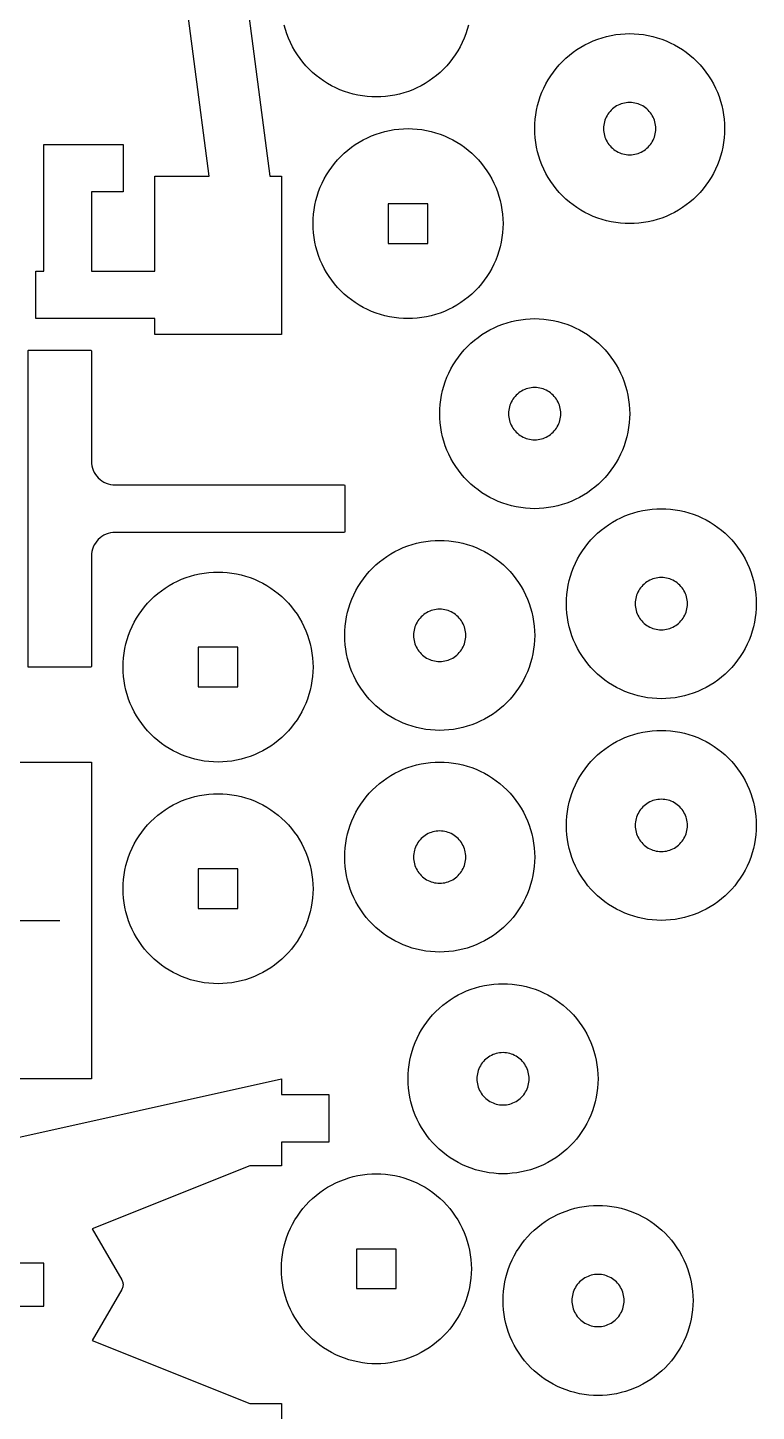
# Model space of a CAD drawing. Header units: millimetres. Extents: x 5 to 513, y 5 to 395.
# Drawn here: x 461 to 507, y 106 to 193.4 of the extents above; entities that cross this region are included whole.
import ezdxf

# ---------------------------------------------------------------- set-up
doc = ezdxf.new("R2010")
doc.units = ezdxf.units.MM
doc.layers.add('CUT', color=1, linetype='Continuous')
doc.layers.add('ENGRAVE', color=5, linetype='Continuous')

msp = doc.modelspace()

# ---------------------------------------------------------------- linework, layer by layer
at = {"layer": 'CUT'}
for points in [[(474.31, 198.984), (476.264, 184), (477, 184), (477, 174), (469, 174), (469, 175), (465, 175), (462, 175), (461.5, 175), (461.5, 178), (462, 178), (462, 186), (465, 186), (467, 186), (467, 183), (465, 183), (465, 178), (469, 178), (469, 184), (472.432, 184), (470.542, 198.491)], [(488.82, 193.542), (488.742, 193.258), (488.649, 192.979), (488.543, 192.704), (488.424, 192.435), (488.292, 192.172), (488.146, 191.915), (487.989, 191.667), (487.819, 191.426), (487.638, 191.194), (487.446, 190.971), (487.243, 190.757), (487.029, 190.554), (486.806, 190.362), (486.574, 190.181), (486.333, 190.011), (486.085, 189.854), (485.828, 189.708), (485.565, 189.576), (485.296, 189.457), (485.021, 189.351), (484.742, 189.258), (484.458, 189.18), (484.171, 189.115), (483.88, 189.065), (483.588, 189.029), (483.294, 189.007), (483, 189), (482.706, 189.007), (482.412, 189.029), (482.12, 189.065), (481.829, 189.115), (481.542, 189.18), (481.258, 189.258), (480.979, 189.351), (480.704, 189.457), (480.435, 189.576), (480.172, 189.708), (479.915, 189.854), (479.667, 190.011), (479.426, 190.181), (479.194, 190.362), (478.971, 190.554), (478.757, 190.757), (478.554, 190.971), (478.362, 191.194), (478.181, 191.426), (478.011, 191.667), (477.854, 191.915), (477.708, 192.172), (477.576, 192.435), (477.457, 192.704), (477.351, 192.979), (477.258, 193.258), (477.18, 193.542)], [(459, 123), (477, 127), (477, 126), (480, 126), (480, 123), (477, 123), (477, 121.5), (475, 121.5), (465.059, 117.524), (466.92, 114.3), (466.946, 114.249), (466.968, 114.196), (466.984, 114.141), (466.995, 114.085), (467, 114.029), (467, 113.971), (466.995, 113.915), (466.984, 113.859), (466.968, 113.804), (466.946, 113.751), (466.92, 113.7), (465.059, 110.476), (475, 106.5), (477, 106.5), (477, 105)], [(459, 112.65), (462, 112.65), (462, 115.35), (459, 115.35)]]:
    msp.add_lwpolyline(points, dxfattribs=at)
for points in [[(504.993, 186.706), (504.971, 186.412), (504.935, 186.12), (504.885, 185.829), (504.82, 185.542), (504.742, 185.258), (504.649, 184.979), (504.543, 184.704), (504.424, 184.435), (504.292, 184.172), (504.146, 183.915), (503.989, 183.667), (503.819, 183.426), (503.638, 183.194), (503.446, 182.971), (503.243, 182.757), (503.029, 182.554), (502.806, 182.362), (502.574, 182.181), (502.333, 182.011), (502.085, 181.854), (501.828, 181.708), (501.565, 181.576), (501.296, 181.457), (501.021, 181.351), (500.742, 181.258), (500.458, 181.18), (500.171, 181.115), (499.88, 181.065), (499.588, 181.029), (499.294, 181.007), (499, 181), (498.706, 181.007), (498.412, 181.029), (498.12, 181.065), (497.829, 181.115), (497.542, 181.18), (497.258, 181.258), (496.979, 181.351), (496.704, 181.457), (496.435, 181.576), (496.172, 181.708), (495.915, 181.854), (495.667, 182.011), (495.426, 182.181), (495.194, 182.362), (494.971, 182.554), (494.757, 182.757), (494.554, 182.971), (494.362, 183.194), (494.181, 183.426), (494.011, 183.667), (493.854, 183.915), (493.708, 184.172), (493.576, 184.435), (493.457, 184.704), (493.351, 184.979), (493.258, 185.258), (493.18, 185.542), (493.115, 185.829), (493.065, 186.12), (493.029, 186.412), (493.007, 186.706), (493, 187), (493.007, 187.294), (493.029, 187.588), (493.065, 187.88), (493.115, 188.171), (493.18, 188.458), (493.258, 188.742), (493.351, 189.021), (493.457, 189.296), (493.576, 189.565), (493.708, 189.828), (493.854, 190.085), (494.011, 190.333), (494.181, 190.574), (494.362, 190.806), (494.554, 191.029), (494.757, 191.243), (494.971, 191.446), (495.194, 191.638), (495.426, 191.819), (495.667, 191.989), (495.915, 192.146), (496.172, 192.292), (496.435, 192.424), (496.704, 192.543), (496.979, 192.649), (497.258, 192.742), (497.542, 192.82), (497.829, 192.885), (498.12, 192.935), (498.412, 192.971), (498.706, 192.993), (499, 193), (499.294, 192.993), (499.588, 192.971), (499.88, 192.935), (500.171, 192.885), (500.458, 192.82), (500.742, 192.742), (501.021, 192.649), (501.296, 192.543), (501.565, 192.424), (501.828, 192.292), (502.085, 192.146), (502.333, 191.989), (502.574, 191.819), (502.806, 191.638), (503.029, 191.446), (503.243, 191.243), (503.446, 191.029), (503.638, 190.806), (503.819, 190.574), (503.989, 190.333), (504.146, 190.085), (504.292, 189.828), (504.424, 189.565), (504.543, 189.296), (504.649, 189.021), (504.742, 188.742), (504.82, 188.458), (504.885, 188.171), (504.935, 187.88), (504.971, 187.588), (504.993, 187.294), (505, 187)], [(500.646, 187.108), (500.636, 187.215), (500.618, 187.322), (500.594, 187.427), (500.562, 187.53), (500.524, 187.631), (500.48, 187.73), (500.429, 187.825), (500.372, 187.917), (500.309, 188.004), (500.241, 188.088), (500.167, 188.167), (500.088, 188.241), (500.004, 188.309), (499.917, 188.372), (499.825, 188.429), (499.73, 188.48), (499.631, 188.524), (499.53, 188.562), (499.427, 188.594), (499.322, 188.618), (499.215, 188.636), (499.108, 188.646), (499, 188.65), (498.892, 188.646), (498.785, 188.636), (498.678, 188.618), (498.573, 188.594), (498.47, 188.562), (498.369, 188.524), (498.27, 188.48), (498.175, 188.429), (498.083, 188.372), (497.996, 188.309), (497.912, 188.241), (497.833, 188.167), (497.759, 188.088), (497.691, 188.004), (497.628, 187.917), (497.571, 187.825), (497.52, 187.73), (497.476, 187.631), (497.438, 187.53), (497.406, 187.427), (497.382, 187.322), (497.364, 187.215), (497.354, 187.108), (497.35, 187), (497.354, 186.892), (497.364, 186.785), (497.382, 186.678), (497.406, 186.573), (497.438, 186.47), (497.476, 186.369), (497.52, 186.27), (497.571, 186.175), (497.628, 186.083), (497.691, 185.996), (497.759, 185.912), (497.833, 185.833), (497.912, 185.759), (497.996, 185.691), (498.083, 185.628), (498.175, 185.571), (498.27, 185.52), (498.369, 185.476), (498.47, 185.438), (498.573, 185.406), (498.678, 185.382), (498.785, 185.364), (498.892, 185.354), (499, 185.35), (499.108, 185.354), (499.215, 185.364), (499.322, 185.382), (499.427, 185.406), (499.53, 185.438), (499.631, 185.476), (499.73, 185.52), (499.825, 185.571), (499.917, 185.628), (500.004, 185.691), (500.088, 185.759), (500.167, 185.833), (500.241, 185.912), (500.309, 185.996), (500.372, 186.083), (500.429, 186.175), (500.48, 186.27), (500.524, 186.369), (500.562, 186.47), (500.594, 186.573), (500.618, 186.678), (500.636, 186.785), (500.646, 186.892), (500.65, 187)], [(490.993, 180.706), (490.971, 180.412), (490.935, 180.12), (490.885, 179.829), (490.82, 179.542), (490.742, 179.258), (490.649, 178.979), (490.543, 178.704), (490.424, 178.435), (490.292, 178.172), (490.146, 177.915), (489.989, 177.667), (489.819, 177.426), (489.638, 177.194), (489.446, 176.971), (489.243, 176.757), (489.029, 176.554), (488.806, 176.362), (488.574, 176.181), (488.333, 176.011), (488.085, 175.854), (487.828, 175.708), (487.565, 175.576), (487.296, 175.457), (487.021, 175.351), (486.742, 175.258), (486.458, 175.18), (486.171, 175.115), (485.88, 175.065), (485.588, 175.029), (485.294, 175.007), (485, 175), (484.706, 175.007), (484.412, 175.029), (484.12, 175.065), (483.829, 175.115), (483.542, 175.18), (483.258, 175.258), (482.979, 175.351), (482.704, 175.457), (482.435, 175.576), (482.172, 175.708), (481.915, 175.854), (481.667, 176.011), (481.426, 176.181), (481.194, 176.362), (480.971, 176.554), (480.757, 176.757), (480.554, 176.971), (480.362, 177.194), (480.181, 177.426), (480.011, 177.667), (479.854, 177.915), (479.708, 178.172), (479.576, 178.435), (479.457, 178.704), (479.351, 178.979), (479.258, 179.258), (479.18, 179.542), (479.115, 179.829), (479.065, 180.12), (479.029, 180.412), (479.007, 180.706), (479, 181), (479.007, 181.294), (479.029, 181.588), (479.065, 181.88), (479.115, 182.171), (479.18, 182.458), (479.258, 182.742), (479.351, 183.021), (479.457, 183.296), (479.576, 183.565), (479.708, 183.828), (479.854, 184.085), (480.011, 184.333), (480.181, 184.574), (480.362, 184.806), (480.554, 185.029), (480.757, 185.243), (480.971, 185.446), (481.194, 185.638), (481.426, 185.819), (481.667, 185.989), (481.915, 186.146), (482.172, 186.292), (482.435, 186.424), (482.704, 186.543), (482.979, 186.649), (483.258, 186.742), (483.542, 186.82), (483.829, 186.885), (484.12, 186.935), (484.412, 186.971), (484.706, 186.993), (485, 187), (485.294, 186.993), (485.588, 186.971), (485.88, 186.935), (486.171, 186.885), (486.458, 186.82), (486.742, 186.742), (487.021, 186.649), (487.296, 186.543), (487.565, 186.424), (487.828, 186.292), (488.085, 186.146), (488.333, 185.989), (488.574, 185.819), (488.806, 185.638), (489.029, 185.446), (489.243, 185.243), (489.446, 185.029), (489.638, 184.806), (489.819, 184.574), (489.989, 184.333), (490.146, 184.085), (490.292, 183.828), (490.424, 183.565), (490.543, 183.296), (490.649, 183.021), (490.742, 182.742), (490.82, 182.458), (490.885, 182.171), (490.935, 181.88), (490.971, 181.588), (490.993, 181.294), (491, 181)], [(486.25, 182.25), (483.75, 182.25), (483.75, 179.75), (486.25, 179.75)], [(498.993, 168.706), (498.971, 168.412), (498.935, 168.12), (498.885, 167.829), (498.82, 167.542), (498.742, 167.258), (498.649, 166.979), (498.543, 166.704), (498.424, 166.435), (498.292, 166.172), (498.146, 165.915), (497.989, 165.667), (497.819, 165.426), (497.638, 165.194), (497.446, 164.971), (497.243, 164.757), (497.029, 164.554), (496.806, 164.362), (496.574, 164.181), (496.333, 164.011), (496.085, 163.854), (495.828, 163.708), (495.565, 163.576), (495.296, 163.457), (495.021, 163.351), (494.742, 163.258), (494.458, 163.18), (494.171, 163.115), (493.88, 163.065), (493.588, 163.029), (493.294, 163.007), (493, 163), (492.706, 163.007), (492.412, 163.029), (492.12, 163.065), (491.829, 163.115), (491.542, 163.18), (491.258, 163.258), (490.979, 163.351), (490.704, 163.457), (490.435, 163.576), (490.172, 163.708), (489.915, 163.854), (489.667, 164.011), (489.426, 164.181), (489.194, 164.362), (488.971, 164.554), (488.757, 164.757), (488.554, 164.971), (488.362, 165.194), (488.181, 165.426), (488.011, 165.667), (487.854, 165.915), (487.708, 166.172), (487.576, 166.435), (487.457, 166.704), (487.351, 166.979), (487.258, 167.258), (487.18, 167.542), (487.115, 167.829), (487.065, 168.12), (487.029, 168.412), (487.007, 168.706), (487, 169), (487.007, 169.294), (487.029, 169.588), (487.065, 169.88), (487.115, 170.171), (487.18, 170.458), (487.258, 170.742), (487.351, 171.021), (487.457, 171.296), (487.576, 171.565), (487.708, 171.828), (487.854, 172.085), (488.011, 172.333), (488.181, 172.574), (488.362, 172.806), (488.554, 173.029), (488.757, 173.243), (488.971, 173.446), (489.194, 173.638), (489.426, 173.819), (489.667, 173.989), (489.915, 174.146), (490.172, 174.292), (490.435, 174.424), (490.704, 174.543), (490.979, 174.649), (491.258, 174.742), (491.542, 174.82), (491.829, 174.885), (492.12, 174.935), (492.412, 174.971), (492.706, 174.993), (493, 175), (493.294, 174.993), (493.588, 174.971), (493.88, 174.935), (494.171, 174.885), (494.458, 174.82), (494.742, 174.742), (495.021, 174.649), (495.296, 174.543), (495.565, 174.424), (495.828, 174.292), (496.085, 174.146), (496.333, 173.989), (496.574, 173.819), (496.806, 173.638), (497.029, 173.446), (497.243, 173.243), (497.446, 173.029), (497.638, 172.806), (497.819, 172.574), (497.989, 172.333), (498.146, 172.085), (498.292, 171.828), (498.424, 171.565), (498.543, 171.296), (498.649, 171.021), (498.742, 170.742), (498.82, 170.458), (498.885, 170.171), (498.935, 169.88), (498.971, 169.588), (498.993, 169.294), (499, 169)], [(464.998, 153.002), (464.963, 153), (461.037, 153), (461.002, 153.002), (461, 153.037), (461, 172.963), (461.002, 172.998), (461.037, 173), (464.963, 173), (464.998, 172.998), (465, 172.963), (465, 166), (465.007, 165.853), (465.029, 165.707), (465.065, 165.565), (465.114, 165.426), (465.177, 165.293), (465.253, 165.167), (465.34, 165.048), (465.439, 164.939), (465.548, 164.84), (465.667, 164.753), (465.793, 164.677), (465.926, 164.614), (466.065, 164.565), (466.207, 164.529), (466.353, 164.507), (466.5, 164.5), (480.963, 164.5), (480.998, 164.498), (481, 164.463), (481, 161.537), (480.998, 161.502), (480.963, 161.5), (466.5, 161.5), (466.353, 161.493), (466.207, 161.471), (466.065, 161.435), (465.926, 161.386), (465.793, 161.323), (465.667, 161.247), (465.548, 161.16), (465.439, 161.061), (465.34, 160.952), (465.253, 160.833), (465.177, 160.707), (465.114, 160.574), (465.065, 160.435), (465.029, 160.293), (465.007, 160.147), (465, 160), (465, 153.037)], [(494.646, 169.108), (494.636, 169.215), (494.618, 169.322), (494.594, 169.427), (494.562, 169.53), (494.524, 169.631), (494.48, 169.73), (494.429, 169.825), (494.372, 169.917), (494.309, 170.004), (494.241, 170.088), (494.167, 170.167), (494.088, 170.241), (494.004, 170.309), (493.917, 170.372), (493.825, 170.429), (493.73, 170.48), (493.631, 170.524), (493.53, 170.562), (493.427, 170.594), (493.322, 170.618), (493.215, 170.636), (493.108, 170.646), (493, 170.65), (492.892, 170.646), (492.785, 170.636), (492.678, 170.618), (492.573, 170.594), (492.47, 170.562), (492.369, 170.524), (492.27, 170.48), (492.175, 170.429), (492.083, 170.372), (491.996, 170.309), (491.912, 170.241), (491.833, 170.167), (491.759, 170.088), (491.691, 170.004), (491.628, 169.917), (491.571, 169.825), (491.52, 169.73), (491.476, 169.631), (491.438, 169.53), (491.406, 169.427), (491.382, 169.322), (491.364, 169.215), (491.354, 169.108), (491.35, 169), (491.354, 168.892), (491.364, 168.785), (491.382, 168.678), (491.406, 168.573), (491.438, 168.47), (491.476, 168.369), (491.52, 168.27), (491.571, 168.175), (491.628, 168.083), (491.691, 167.996), (491.759, 167.912), (491.833, 167.833), (491.912, 167.759), (491.996, 167.691), (492.083, 167.628), (492.175, 167.571), (492.27, 167.52), (492.369, 167.476), (492.47, 167.438), (492.573, 167.406), (492.678, 167.382), (492.785, 167.364), (492.892, 167.354), (493, 167.35), (493.108, 167.354), (493.215, 167.364), (493.322, 167.382), (493.427, 167.406), (493.53, 167.438), (493.631, 167.476), (493.73, 167.52), (493.825, 167.571), (493.917, 167.628), (494.004, 167.691), (494.088, 167.759), (494.167, 167.833), (494.241, 167.912), (494.309, 167.996), (494.372, 168.083), (494.429, 168.175), (494.48, 168.27), (494.524, 168.369), (494.562, 168.47), (494.594, 168.573), (494.618, 168.678), (494.636, 168.785), (494.646, 168.892), (494.65, 169)], [(506.993, 156.706), (506.971, 156.412), (506.935, 156.12), (506.885, 155.829), (506.82, 155.542), (506.742, 155.258), (506.649, 154.979), (506.543, 154.704), (506.424, 154.435), (506.292, 154.172), (506.146, 153.915), (505.989, 153.667), (505.819, 153.426), (505.638, 153.194), (505.446, 152.971), (505.243, 152.757), (505.029, 152.554), (504.806, 152.362), (504.574, 152.181), (504.333, 152.011), (504.085, 151.854), (503.828, 151.708), (503.565, 151.576), (503.296, 151.457), (503.021, 151.351), (502.742, 151.258), (502.458, 151.18), (502.171, 151.115), (501.88, 151.065), (501.588, 151.029), (501.294, 151.007), (501, 151), (500.706, 151.007), (500.412, 151.029), (500.12, 151.065), (499.829, 151.115), (499.542, 151.18), (499.258, 151.258), (498.979, 151.351), (498.704, 151.457), (498.435, 151.576), (498.172, 151.708), (497.915, 151.854), (497.667, 152.011), (497.426, 152.181), (497.194, 152.362), (496.971, 152.554), (496.757, 152.757), (496.554, 152.971), (496.362, 153.194), (496.181, 153.426), (496.011, 153.667), (495.854, 153.915), (495.708, 154.172), (495.576, 154.435), (495.457, 154.704), (495.351, 154.979), (495.258, 155.258), (495.18, 155.542), (495.115, 155.829), (495.065, 156.12), (495.029, 156.412), (495.007, 156.706), (495, 157), (495.007, 157.294), (495.029, 157.588), (495.065, 157.88), (495.115, 158.171), (495.18, 158.458), (495.258, 158.742), (495.351, 159.021), (495.457, 159.296), (495.576, 159.565), (495.708, 159.828), (495.854, 160.085), (496.011, 160.333), (496.181, 160.574), (496.362, 160.806), (496.554, 161.029), (496.757, 161.243), (496.971, 161.446), (497.194, 161.638), (497.426, 161.819), (497.667, 161.989), (497.915, 162.146), (498.172, 162.292), (498.435, 162.424), (498.704, 162.543), (498.979, 162.649), (499.258, 162.742), (499.542, 162.82), (499.829, 162.885), (500.12, 162.935), (500.412, 162.971), (500.706, 162.993), (501, 163), (501.294, 162.993), (501.588, 162.971), (501.88, 162.935), (502.171, 162.885), (502.458, 162.82), (502.742, 162.742), (503.021, 162.649), (503.296, 162.543), (503.565, 162.424), (503.828, 162.292), (504.085, 162.146), (504.333, 161.989), (504.574, 161.819), (504.806, 161.638), (505.029, 161.446), (505.243, 161.243), (505.446, 161.029), (505.638, 160.806), (505.819, 160.574), (505.989, 160.333), (506.146, 160.085), (506.292, 159.828), (506.424, 159.565), (506.543, 159.296), (506.649, 159.021), (506.742, 158.742), (506.82, 158.458), (506.885, 158.171), (506.935, 157.88), (506.971, 157.588), (506.993, 157.294), (507, 157)], [(492.993, 154.706), (492.971, 154.412), (492.935, 154.12), (492.885, 153.829), (492.82, 153.542), (492.742, 153.258), (492.649, 152.979), (492.543, 152.704), (492.424, 152.435), (492.292, 152.172), (492.146, 151.915), (491.989, 151.667), (491.819, 151.426), (491.638, 151.194), (491.446, 150.971), (491.243, 150.757), (491.029, 150.554), (490.806, 150.362), (490.574, 150.181), (490.333, 150.011), (490.085, 149.854), (489.828, 149.708), (489.565, 149.576), (489.296, 149.457), (489.021, 149.351), (488.742, 149.258), (488.458, 149.18), (488.171, 149.115), (487.88, 149.065), (487.588, 149.029), (487.294, 149.007), (487, 149), (486.706, 149.007), (486.412, 149.029), (486.12, 149.065), (485.829, 149.115), (485.542, 149.18), (485.258, 149.258), (484.979, 149.351), (484.704, 149.457), (484.435, 149.576), (484.172, 149.708), (483.915, 149.854), (483.667, 150.011), (483.426, 150.181), (483.194, 150.362), (482.971, 150.554), (482.757, 150.757), (482.554, 150.971), (482.362, 151.194), (482.181, 151.426), (482.011, 151.667), (481.854, 151.915), (481.708, 152.172), (481.576, 152.435), (481.457, 152.704), (481.351, 152.979), (481.258, 153.258), (481.18, 153.542), (481.115, 153.829), (481.065, 154.12), (481.029, 154.412), (481.007, 154.706), (481, 155), (481.007, 155.294), (481.029, 155.588), (481.065, 155.88), (481.115, 156.171), (481.18, 156.458), (481.258, 156.742), (481.351, 157.021), (481.457, 157.296), (481.576, 157.565), (481.708, 157.828), (481.854, 158.085), (482.011, 158.333), (482.181, 158.574), (482.362, 158.806), (482.554, 159.029), (482.757, 159.243), (482.971, 159.446), (483.194, 159.638), (483.426, 159.819), (483.667, 159.989), (483.915, 160.146), (484.172, 160.292), (484.435, 160.424), (484.704, 160.543), (484.979, 160.649), (485.258, 160.742), (485.542, 160.82), (485.829, 160.885), (486.12, 160.935), (486.412, 160.971), (486.706, 160.993), (487, 161), (487.294, 160.993), (487.588, 160.971), (487.88, 160.935), (488.171, 160.885), (488.458, 160.82), (488.742, 160.742), (489.021, 160.649), (489.296, 160.543), (489.565, 160.424), (489.828, 160.292), (490.085, 160.146), (490.333, 159.989), (490.574, 159.819), (490.806, 159.638), (491.029, 159.446), (491.243, 159.243), (491.446, 159.029), (491.638, 158.806), (491.819, 158.574), (491.989, 158.333), (492.146, 158.085), (492.292, 157.828), (492.424, 157.565), (492.543, 157.296), (492.649, 157.021), (492.742, 156.742), (492.82, 156.458), (492.885, 156.171), (492.935, 155.88), (492.971, 155.588), (492.993, 155.294), (493, 155)], [(478.993, 152.706), (478.971, 152.412), (478.935, 152.12), (478.885, 151.829), (478.82, 151.542), (478.742, 151.258), (478.649, 150.979), (478.543, 150.704), (478.424, 150.435), (478.292, 150.172), (478.146, 149.915), (477.989, 149.667), (477.819, 149.426), (477.638, 149.194), (477.446, 148.971), (477.243, 148.757), (477.029, 148.554), (476.806, 148.362), (476.574, 148.181), (476.333, 148.011), (476.085, 147.854), (475.828, 147.708), (475.565, 147.576), (475.296, 147.457), (475.021, 147.351), (474.742, 147.258), (474.458, 147.18), (474.171, 147.115), (473.88, 147.065), (473.588, 147.029), (473.294, 147.007), (473, 147), (472.706, 147.007), (472.412, 147.029), (472.12, 147.065), (471.829, 147.115), (471.542, 147.18), (471.258, 147.258), (470.979, 147.351), (470.704, 147.457), (470.435, 147.576), (470.172, 147.708), (469.915, 147.854), (469.667, 148.011), (469.426, 148.181), (469.194, 148.362), (468.971, 148.554), (468.757, 148.757), (468.554, 148.971), (468.362, 149.194), (468.181, 149.426), (468.011, 149.667), (467.854, 149.915), (467.708, 150.172), (467.576, 150.435), (467.457, 150.704), (467.351, 150.979), (467.258, 151.258), (467.18, 151.542), (467.115, 151.829), (467.065, 152.12), (467.029, 152.412), (467.007, 152.706), (467, 153), (467.007, 153.294), (467.029, 153.588), (467.065, 153.88), (467.115, 154.171), (467.18, 154.458), (467.258, 154.742), (467.351, 155.021), (467.457, 155.296), (467.576, 155.565), (467.708, 155.828), (467.854, 156.085), (468.011, 156.333), (468.181, 156.574), (468.362, 156.806), (468.554, 157.029), (468.757, 157.243), (468.971, 157.446), (469.194, 157.638), (469.426, 157.819), (469.667, 157.989), (469.915, 158.146), (470.172, 158.292), (470.435, 158.424), (470.704, 158.543), (470.979, 158.649), (471.258, 158.742), (471.542, 158.82), (471.829, 158.885), (472.12, 158.935), (472.412, 158.971), (472.706, 158.993), (473, 159), (473.294, 158.993), (473.588, 158.971), (473.88, 158.935), (474.171, 158.885), (474.458, 158.82), (474.742, 158.742), (475.021, 158.649), (475.296, 158.543), (475.565, 158.424), (475.828, 158.292), (476.085, 158.146), (476.333, 157.989), (476.574, 157.819), (476.806, 157.638), (477.029, 157.446), (477.243, 157.243), (477.446, 157.029), (477.638, 156.806), (477.819, 156.574), (477.989, 156.333), (478.146, 156.085), (478.292, 155.828), (478.424, 155.565), (478.543, 155.296), (478.649, 155.021), (478.742, 154.742), (478.82, 154.458), (478.885, 154.171), (478.935, 153.88), (478.971, 153.588), (478.993, 153.294), (479, 153)], [(502.646, 157.108), (502.636, 157.215), (502.618, 157.322), (502.594, 157.427), (502.562, 157.53), (502.524, 157.631), (502.48, 157.73), (502.429, 157.825), (502.372, 157.917), (502.309, 158.004), (502.241, 158.088), (502.167, 158.167), (502.088, 158.241), (502.004, 158.309), (501.917, 158.372), (501.825, 158.429), (501.73, 158.48), (501.631, 158.524), (501.53, 158.562), (501.427, 158.594), (501.322, 158.618), (501.215, 158.636), (501.108, 158.646), (501, 158.65), (500.892, 158.646), (500.785, 158.636), (500.678, 158.618), (500.573, 158.594), (500.47, 158.562), (500.369, 158.524), (500.27, 158.48), (500.175, 158.429), (500.083, 158.372), (499.996, 158.309), (499.912, 158.241), (499.833, 158.167), (499.759, 158.088), (499.691, 158.004), (499.628, 157.917), (499.571, 157.825), (499.52, 157.73), (499.476, 157.631), (499.438, 157.53), (499.406, 157.427), (499.382, 157.322), (499.364, 157.215), (499.354, 157.108), (499.35, 157), (499.354, 156.892), (499.364, 156.785), (499.382, 156.678), (499.406, 156.573), (499.438, 156.47), (499.476, 156.369), (499.52, 156.27), (499.571, 156.175), (499.628, 156.083), (499.691, 155.996), (499.759, 155.912), (499.833, 155.833), (499.912, 155.759), (499.996, 155.691), (500.083, 155.628), (500.175, 155.571), (500.27, 155.52), (500.369, 155.476), (500.47, 155.438), (500.573, 155.406), (500.678, 155.382), (500.785, 155.364), (500.892, 155.354), (501, 155.35), (501.108, 155.354), (501.215, 155.364), (501.322, 155.382), (501.427, 155.406), (501.53, 155.438), (501.631, 155.476), (501.73, 155.52), (501.825, 155.571), (501.917, 155.628), (502.004, 155.691), (502.088, 155.759), (502.167, 155.833), (502.241, 155.912), (502.309, 155.996), (502.372, 156.083), (502.429, 156.175), (502.48, 156.27), (502.524, 156.369), (502.562, 156.47), (502.594, 156.573), (502.618, 156.678), (502.636, 156.785), (502.646, 156.892), (502.65, 157)], [(488.646, 155.108), (488.636, 155.215), (488.618, 155.322), (488.594, 155.427), (488.562, 155.53), (488.524, 155.631), (488.48, 155.73), (488.429, 155.825), (488.372, 155.917), (488.309, 156.004), (488.241, 156.088), (488.167, 156.167), (488.088, 156.241), (488.004, 156.309), (487.917, 156.372), (487.825, 156.429), (487.73, 156.48), (487.631, 156.524), (487.53, 156.562), (487.427, 156.594), (487.322, 156.618), (487.215, 156.636), (487.108, 156.646), (487, 156.65), (486.892, 156.646), (486.785, 156.636), (486.678, 156.618), (486.573, 156.594), (486.47, 156.562), (486.369, 156.524), (486.27, 156.48), (486.175, 156.429), (486.083, 156.372), (485.996, 156.309), (485.912, 156.241), (485.833, 156.167), (485.759, 156.088), (485.691, 156.004), (485.628, 155.917), (485.571, 155.825), (485.52, 155.73), (485.476, 155.631), (485.438, 155.53), (485.406, 155.427), (485.382, 155.322), (485.364, 155.215), (485.354, 155.108), (485.35, 155), (485.354, 154.892), (485.364, 154.785), (485.382, 154.678), (485.406, 154.573), (485.438, 154.47), (485.476, 154.369), (485.52, 154.27), (485.571, 154.175), (485.628, 154.083), (485.691, 153.996), (485.759, 153.912), (485.833, 153.833), (485.912, 153.759), (485.996, 153.691), (486.083, 153.628), (486.175, 153.571), (486.27, 153.52), (486.369, 153.476), (486.47, 153.438), (486.573, 153.406), (486.678, 153.382), (486.785, 153.364), (486.892, 153.354), (487, 153.35), (487.108, 153.354), (487.215, 153.364), (487.322, 153.382), (487.427, 153.406), (487.53, 153.438), (487.631, 153.476), (487.73, 153.52), (487.825, 153.571), (487.917, 153.628), (488.004, 153.691), (488.088, 153.759), (488.167, 153.833), (488.241, 153.912), (488.309, 153.996), (488.372, 154.083), (488.429, 154.175), (488.48, 154.27), (488.524, 154.369), (488.562, 154.47), (488.594, 154.573), (488.618, 154.678), (488.636, 154.785), (488.646, 154.892), (488.65, 155)], [(474.25, 154.25), (471.75, 154.25), (471.75, 151.75), (474.25, 151.75)], [(506.993, 142.706), (506.971, 142.412), (506.935, 142.12), (506.885, 141.829), (506.82, 141.542), (506.742, 141.258), (506.649, 140.979), (506.543, 140.704), (506.424, 140.435), (506.292, 140.172), (506.146, 139.915), (505.989, 139.667), (505.819, 139.426), (505.638, 139.194), (505.446, 138.971), (505.243, 138.757), (505.029, 138.554), (504.806, 138.362), (504.574, 138.181), (504.333, 138.011), (504.085, 137.854), (503.828, 137.708), (503.565, 137.576), (503.296, 137.457), (503.021, 137.351), (502.742, 137.258), (502.458, 137.18), (502.171, 137.115), (501.88, 137.065), (501.588, 137.029), (501.294, 137.007), (501, 137), (500.706, 137.007), (500.412, 137.029), (500.12, 137.065), (499.829, 137.115), (499.542, 137.18), (499.258, 137.258), (498.979, 137.351), (498.704, 137.457), (498.435, 137.576), (498.172, 137.708), (497.915, 137.854), (497.667, 138.011), (497.426, 138.181), (497.194, 138.362), (496.971, 138.554), (496.757, 138.757), (496.554, 138.971), (496.362, 139.194), (496.181, 139.426), (496.011, 139.667), (495.854, 139.915), (495.708, 140.172), (495.576, 140.435), (495.457, 140.704), (495.351, 140.979), (495.258, 141.258), (495.18, 141.542), (495.115, 141.829), (495.065, 142.12), (495.029, 142.412), (495.007, 142.706), (495, 143), (495.007, 143.294), (495.029, 143.588), (495.065, 143.88), (495.115, 144.171), (495.18, 144.458), (495.258, 144.742), (495.351, 145.021), (495.457, 145.296), (495.576, 145.565), (495.708, 145.828), (495.854, 146.085), (496.011, 146.333), (496.181, 146.574), (496.362, 146.806), (496.554, 147.029), (496.757, 147.243), (496.971, 147.446), (497.194, 147.638), (497.426, 147.819), (497.667, 147.989), (497.915, 148.146), (498.172, 148.292), (498.435, 148.424), (498.704, 148.543), (498.979, 148.649), (499.258, 148.742), (499.542, 148.82), (499.829, 148.885), (500.12, 148.935), (500.412, 148.971), (500.706, 148.993), (501, 149), (501.294, 148.993), (501.588, 148.971), (501.88, 148.935), (502.171, 148.885), (502.458, 148.82), (502.742, 148.742), (503.021, 148.649), (503.296, 148.543), (503.565, 148.424), (503.828, 148.292), (504.085, 148.146), (504.333, 147.989), (504.574, 147.819), (504.806, 147.638), (505.029, 147.446), (505.243, 147.243), (505.446, 147.029), (505.638, 146.806), (505.819, 146.574), (505.989, 146.333), (506.146, 146.085), (506.292, 145.828), (506.424, 145.565), (506.543, 145.296), (506.649, 145.021), (506.742, 144.742), (506.82, 144.458), (506.885, 144.171), (506.935, 143.88), (506.971, 143.588), (506.993, 143.294), (507, 143)], [(407, 127), (407, 147), (465, 147), (465, 127)], [(492.993, 140.706), (492.971, 140.412), (492.935, 140.12), (492.885, 139.829), (492.82, 139.542), (492.742, 139.258), (492.649, 138.979), (492.543, 138.704), (492.424, 138.435), (492.292, 138.172), (492.146, 137.915), (491.989, 137.667), (491.819, 137.426), (491.638, 137.194), (491.446, 136.971), (491.243, 136.757), (491.029, 136.554), (490.806, 136.362), (490.574, 136.181), (490.333, 136.011), (490.085, 135.854), (489.828, 135.708), (489.565, 135.576), (489.296, 135.457), (489.021, 135.351), (488.742, 135.258), (488.458, 135.18), (488.171, 135.115), (487.88, 135.065), (487.588, 135.029), (487.294, 135.007), (487, 135), (486.706, 135.007), (486.412, 135.029), (486.12, 135.065), (485.829, 135.115), (485.542, 135.18), (485.258, 135.258), (484.979, 135.351), (484.704, 135.457), (484.435, 135.576), (484.172, 135.708), (483.915, 135.854), (483.667, 136.011), (483.426, 136.181), (483.194, 136.362), (482.971, 136.554), (482.757, 136.757), (482.554, 136.971), (482.362, 137.194), (482.181, 137.426), (482.011, 137.667), (481.854, 137.915), (481.708, 138.172), (481.576, 138.435), (481.457, 138.704), (481.351, 138.979), (481.258, 139.258), (481.18, 139.542), (481.115, 139.829), (481.065, 140.12), (481.029, 140.412), (481.007, 140.706), (481, 141), (481.007, 141.294), (481.029, 141.588), (481.065, 141.88), (481.115, 142.171), (481.18, 142.458), (481.258, 142.742), (481.351, 143.021), (481.457, 143.296), (481.576, 143.565), (481.708, 143.828), (481.854, 144.085), (482.011, 144.333), (482.181, 144.574), (482.362, 144.806), (482.554, 145.029), (482.757, 145.243), (482.971, 145.446), (483.194, 145.638), (483.426, 145.819), (483.667, 145.989), (483.915, 146.146), (484.172, 146.292), (484.435, 146.424), (484.704, 146.543), (484.979, 146.649), (485.258, 146.742), (485.542, 146.82), (485.829, 146.885), (486.12, 146.935), (486.412, 146.971), (486.706, 146.993), (487, 147), (487.294, 146.993), (487.588, 146.971), (487.88, 146.935), (488.171, 146.885), (488.458, 146.82), (488.742, 146.742), (489.021, 146.649), (489.296, 146.543), (489.565, 146.424), (489.828, 146.292), (490.085, 146.146), (490.333, 145.989), (490.574, 145.819), (490.806, 145.638), (491.029, 145.446), (491.243, 145.243), (491.446, 145.029), (491.638, 144.806), (491.819, 144.574), (491.989, 144.333), (492.146, 144.085), (492.292, 143.828), (492.424, 143.565), (492.543, 143.296), (492.649, 143.021), (492.742, 142.742), (492.82, 142.458), (492.885, 142.171), (492.935, 141.88), (492.971, 141.588), (492.993, 141.294), (493, 141)], [(478.993, 138.706), (478.971, 138.412), (478.935, 138.12), (478.885, 137.829), (478.82, 137.542), (478.742, 137.258), (478.649, 136.979), (478.543, 136.704), (478.424, 136.435), (478.292, 136.172), (478.146, 135.915), (477.989, 135.667), (477.819, 135.426), (477.638, 135.194), (477.446, 134.971), (477.243, 134.757), (477.029, 134.554), (476.806, 134.362), (476.574, 134.181), (476.333, 134.011), (476.085, 133.854), (475.828, 133.708), (475.565, 133.576), (475.296, 133.457), (475.021, 133.351), (474.742, 133.258), (474.458, 133.18), (474.171, 133.115), (473.88, 133.065), (473.588, 133.029), (473.294, 133.007), (473, 133), (472.706, 133.007), (472.412, 133.029), (472.12, 133.065), (471.829, 133.115), (471.542, 133.18), (471.258, 133.258), (470.979, 133.351), (470.704, 133.457), (470.435, 133.576), (470.172, 133.708), (469.915, 133.854), (469.667, 134.011), (469.426, 134.181), (469.194, 134.362), (468.971, 134.554), (468.757, 134.757), (468.554, 134.971), (468.362, 135.194), (468.181, 135.426), (468.011, 135.667), (467.854, 135.915), (467.708, 136.172), (467.576, 136.435), (467.457, 136.704), (467.351, 136.979), (467.258, 137.258), (467.18, 137.542), (467.115, 137.829), (467.065, 138.12), (467.029, 138.412), (467.007, 138.706), (467, 139), (467.007, 139.294), (467.029, 139.588), (467.065, 139.88), (467.115, 140.171), (467.18, 140.458), (467.258, 140.742), (467.351, 141.021), (467.457, 141.296), (467.576, 141.565), (467.708, 141.828), (467.854, 142.085), (468.011, 142.333), (468.181, 142.574), (468.362, 142.806), (468.554, 143.029), (468.757, 143.243), (468.971, 143.446), (469.194, 143.638), (469.426, 143.819), (469.667, 143.989), (469.915, 144.146), (470.172, 144.292), (470.435, 144.424), (470.704, 144.543), (470.979, 144.649), (471.258, 144.742), (471.542, 144.82), (471.829, 144.885), (472.12, 144.935), (472.412, 144.971), (472.706, 144.993), (473, 145), (473.294, 144.993), (473.588, 144.971), (473.88, 144.935), (474.171, 144.885), (474.458, 144.82), (474.742, 144.742), (475.021, 144.649), (475.296, 144.543), (475.565, 144.424), (475.828, 144.292), (476.085, 144.146), (476.333, 143.989), (476.574, 143.819), (476.806, 143.638), (477.029, 143.446), (477.243, 143.243), (477.446, 143.029), (477.638, 142.806), (477.819, 142.574), (477.989, 142.333), (478.146, 142.085), (478.292, 141.828), (478.424, 141.565), (478.543, 141.296), (478.649, 141.021), (478.742, 140.742), (478.82, 140.458), (478.885, 140.171), (478.935, 139.88), (478.971, 139.588), (478.993, 139.294), (479, 139)], [(502.646, 143.108), (502.636, 143.215), (502.618, 143.322), (502.594, 143.427), (502.562, 143.53), (502.524, 143.631), (502.48, 143.73), (502.429, 143.825), (502.372, 143.917), (502.309, 144.004), (502.241, 144.088), (502.167, 144.167), (502.088, 144.241), (502.004, 144.309), (501.917, 144.372), (501.825, 144.429), (501.73, 144.48), (501.631, 144.524), (501.53, 144.562), (501.427, 144.594), (501.322, 144.618), (501.215, 144.636), (501.108, 144.646), (501, 144.65), (500.892, 144.646), (500.785, 144.636), (500.678, 144.618), (500.573, 144.594), (500.47, 144.562), (500.369, 144.524), (500.27, 144.48), (500.175, 144.429), (500.083, 144.372), (499.996, 144.309), (499.912, 144.241), (499.833, 144.167), (499.759, 144.088), (499.691, 144.004), (499.628, 143.917), (499.571, 143.825), (499.52, 143.73), (499.476, 143.631), (499.438, 143.53), (499.406, 143.427), (499.382, 143.322), (499.364, 143.215), (499.354, 143.108), (499.35, 143), (499.354, 142.892), (499.364, 142.785), (499.382, 142.678), (499.406, 142.573), (499.438, 142.47), (499.476, 142.369), (499.52, 142.27), (499.571, 142.175), (499.628, 142.083), (499.691, 141.996), (499.759, 141.912), (499.833, 141.833), (499.912, 141.759), (499.996, 141.691), (500.083, 141.628), (500.175, 141.571), (500.27, 141.52), (500.369, 141.476), (500.47, 141.438), (500.573, 141.406), (500.678, 141.382), (500.785, 141.364), (500.892, 141.354), (501, 141.35), (501.108, 141.354), (501.215, 141.364), (501.322, 141.382), (501.427, 141.406), (501.53, 141.438), (501.631, 141.476), (501.73, 141.52), (501.825, 141.571), (501.917, 141.628), (502.004, 141.691), (502.088, 141.759), (502.167, 141.833), (502.241, 141.912), (502.309, 141.996), (502.372, 142.083), (502.429, 142.175), (502.48, 142.27), (502.524, 142.369), (502.562, 142.47), (502.594, 142.573), (502.618, 142.678), (502.636, 142.785), (502.646, 142.892), (502.65, 143)], [(488.646, 141.108), (488.636, 141.215), (488.618, 141.322), (488.594, 141.427), (488.562, 141.53), (488.524, 141.631), (488.48, 141.73), (488.429, 141.825), (488.372, 141.917), (488.309, 142.004), (488.241, 142.088), (488.167, 142.167), (488.088, 142.241), (488.004, 142.309), (487.917, 142.372), (487.825, 142.429), (487.73, 142.48), (487.631, 142.524), (487.53, 142.562), (487.427, 142.594), (487.322, 142.618), (487.215, 142.636), (487.108, 142.646), (487, 142.65), (486.892, 142.646), (486.785, 142.636), (486.678, 142.618), (486.573, 142.594), (486.47, 142.562), (486.369, 142.524), (486.27, 142.48), (486.175, 142.429), (486.083, 142.372), (485.996, 142.309), (485.912, 142.241), (485.833, 142.167), (485.759, 142.088), (485.691, 142.004), (485.628, 141.917), (485.571, 141.825), (485.52, 141.73), (485.476, 141.631), (485.438, 141.53), (485.406, 141.427), (485.382, 141.322), (485.364, 141.215), (485.354, 141.108), (485.35, 141), (485.354, 140.892), (485.364, 140.785), (485.382, 140.678), (485.406, 140.573), (485.438, 140.47), (485.476, 140.369), (485.52, 140.27), (485.571, 140.175), (485.628, 140.083), (485.691, 139.996), (485.759, 139.912), (485.833, 139.833), (485.912, 139.759), (485.996, 139.691), (486.083, 139.628), (486.175, 139.571), (486.27, 139.52), (486.369, 139.476), (486.47, 139.438), (486.573, 139.406), (486.678, 139.382), (486.785, 139.364), (486.892, 139.354), (487, 139.35), (487.108, 139.354), (487.215, 139.364), (487.322, 139.382), (487.427, 139.406), (487.53, 139.438), (487.631, 139.476), (487.73, 139.52), (487.825, 139.571), (487.917, 139.628), (488.004, 139.691), (488.088, 139.759), (488.167, 139.833), (488.241, 139.912), (488.309, 139.996), (488.372, 140.083), (488.429, 140.175), (488.48, 140.27), (488.524, 140.369), (488.562, 140.47), (488.594, 140.573), (488.618, 140.678), (488.636, 140.785), (488.646, 140.892), (488.65, 141)], [(474.25, 140.25), (471.75, 140.25), (471.75, 137.75), (474.25, 137.75)], [(496.993, 126.706), (496.971, 126.412), (496.935, 126.12), (496.885, 125.829), (496.82, 125.542), (496.742, 125.258), (496.649, 124.979), (496.543, 124.704), (496.424, 124.435), (496.292, 124.172), (496.146, 123.915), (495.989, 123.667), (495.819, 123.426), (495.638, 123.194), (495.446, 122.971), (495.243, 122.757), (495.029, 122.554), (494.806, 122.362), (494.574, 122.181), (494.333, 122.011), (494.085, 121.854), (493.828, 121.708), (493.565, 121.576), (493.296, 121.457), (493.021, 121.351), (492.742, 121.258), (492.458, 121.18), (492.171, 121.115), (491.88, 121.065), (491.588, 121.029), (491.294, 121.007), (491, 121), (490.706, 121.007), (490.412, 121.029), (490.12, 121.065), (489.829, 121.115), (489.542, 121.18), (489.258, 121.258), (488.979, 121.351), (488.704, 121.457), (488.435, 121.576), (488.172, 121.708), (487.915, 121.854), (487.667, 122.011), (487.426, 122.181), (487.194, 122.362), (486.971, 122.554), (486.757, 122.757), (486.554, 122.971), (486.362, 123.194), (486.181, 123.426), (486.011, 123.667), (485.854, 123.915), (485.708, 124.172), (485.576, 124.435), (485.457, 124.704), (485.351, 124.979), (485.258, 125.258), (485.18, 125.542), (485.115, 125.829), (485.065, 126.12), (485.029, 126.412), (485.007, 126.706), (485, 127), (485.007, 127.294), (485.029, 127.588), (485.065, 127.88), (485.115, 128.171), (485.18, 128.458), (485.258, 128.742), (485.351, 129.021), (485.457, 129.296), (485.576, 129.565), (485.708, 129.828), (485.854, 130.085), (486.011, 130.333), (486.181, 130.574), (486.362, 130.806), (486.554, 131.029), (486.757, 131.243), (486.971, 131.446), (487.194, 131.638), (487.426, 131.819), (487.667, 131.989), (487.915, 132.146), (488.172, 132.292), (488.435, 132.424), (488.704, 132.543), (488.979, 132.649), (489.258, 132.742), (489.542, 132.82), (489.829, 132.885), (490.12, 132.935), (490.412, 132.971), (490.706, 132.993), (491, 133), (491.294, 132.993), (491.588, 132.971), (491.88, 132.935), (492.171, 132.885), (492.458, 132.82), (492.742, 132.742), (493.021, 132.649), (493.296, 132.543), (493.565, 132.424), (493.828, 132.292), (494.085, 132.146), (494.333, 131.989), (494.574, 131.819), (494.806, 131.638), (495.029, 131.446), (495.243, 131.243), (495.446, 131.029), (495.638, 130.806), (495.819, 130.574), (495.989, 130.333), (496.146, 130.085), (496.292, 129.828), (496.424, 129.565), (496.543, 129.296), (496.649, 129.021), (496.742, 128.742), (496.82, 128.458), (496.885, 128.171), (496.935, 127.88), (496.971, 127.588), (496.993, 127.294), (497, 127)], [(492.646, 127.108), (492.636, 127.215), (492.618, 127.322), (492.594, 127.427), (492.562, 127.53), (492.524, 127.631), (492.48, 127.73), (492.429, 127.825), (492.372, 127.917), (492.309, 128.004), (492.241, 128.088), (492.167, 128.167), (492.088, 128.241), (492.004, 128.309), (491.917, 128.372), (491.825, 128.429), (491.73, 128.48), (491.631, 128.524), (491.53, 128.562), (491.427, 128.594), (491.322, 128.618), (491.215, 128.636), (491.108, 128.646), (491, 128.65), (490.892, 128.646), (490.785, 128.636), (490.678, 128.618), (490.573, 128.594), (490.47, 128.562), (490.369, 128.524), (490.27, 128.48), (490.175, 128.429), (490.083, 128.372), (489.996, 128.309), (489.912, 128.241), (489.833, 128.167), (489.759, 128.088), (489.691, 128.004), (489.628, 127.917), (489.571, 127.825), (489.52, 127.73), (489.476, 127.631), (489.438, 127.53), (489.406, 127.427), (489.382, 127.322), (489.364, 127.215), (489.354, 127.108), (489.35, 127), (489.354, 126.892), (489.364, 126.785), (489.382, 126.678), (489.406, 126.573), (489.438, 126.47), (489.476, 126.369), (489.52, 126.27), (489.571, 126.175), (489.628, 126.083), (489.691, 125.996), (489.759, 125.912), (489.833, 125.833), (489.912, 125.759), (489.996, 125.691), (490.083, 125.628), (490.175, 125.571), (490.27, 125.52), (490.369, 125.476), (490.47, 125.438), (490.573, 125.406), (490.678, 125.382), (490.785, 125.364), (490.892, 125.354), (491, 125.35), (491.108, 125.354), (491.215, 125.364), (491.322, 125.382), (491.427, 125.406), (491.53, 125.438), (491.631, 125.476), (491.73, 125.52), (491.825, 125.571), (491.917, 125.628), (492.004, 125.691), (492.088, 125.759), (492.167, 125.833), (492.241, 125.912), (492.309, 125.996), (492.372, 126.083), (492.429, 126.175), (492.48, 126.27), (492.524, 126.369), (492.562, 126.47), (492.594, 126.573), (492.618, 126.678), (492.636, 126.785), (492.646, 126.892), (492.65, 127)], [(488.993, 114.706), (488.971, 114.412), (488.935, 114.12), (488.885, 113.829), (488.82, 113.542), (488.742, 113.258), (488.649, 112.979), (488.543, 112.704), (488.424, 112.435), (488.292, 112.172), (488.146, 111.915), (487.989, 111.667), (487.819, 111.426), (487.638, 111.194), (487.446, 110.971), (487.243, 110.757), (487.029, 110.554), (486.806, 110.362), (486.574, 110.181), (486.333, 110.011), (486.085, 109.854), (485.828, 109.708), (485.565, 109.576), (485.296, 109.457), (485.021, 109.351), (484.742, 109.258), (484.458, 109.18), (484.171, 109.115), (483.88, 109.065), (483.588, 109.029), (483.294, 109.007), (483, 109), (482.706, 109.007), (482.412, 109.029), (482.12, 109.065), (481.829, 109.115), (481.542, 109.18), (481.258, 109.258), (480.979, 109.351), (480.704, 109.457), (480.435, 109.576), (480.172, 109.708), (479.915, 109.854), (479.667, 110.011), (479.426, 110.181), (479.194, 110.362), (478.971, 110.554), (478.757, 110.757), (478.554, 110.971), (478.362, 111.194), (478.181, 111.426), (478.011, 111.667), (477.854, 111.915), (477.708, 112.172), (477.576, 112.435), (477.457, 112.704), (477.351, 112.979), (477.258, 113.258), (477.18, 113.542), (477.115, 113.829), (477.065, 114.12), (477.029, 114.412), (477.007, 114.706), (477, 115), (477.007, 115.294), (477.029, 115.588), (477.065, 115.88), (477.115, 116.171), (477.18, 116.458), (477.258, 116.742), (477.351, 117.021), (477.457, 117.296), (477.576, 117.565), (477.708, 117.828), (477.854, 118.085), (478.011, 118.333), (478.181, 118.574), (478.362, 118.806), (478.554, 119.029), (478.757, 119.243), (478.971, 119.446), (479.194, 119.638), (479.426, 119.819), (479.667, 119.989), (479.915, 120.146), (480.172, 120.292), (480.435, 120.424), (480.704, 120.543), (480.979, 120.649), (481.258, 120.742), (481.542, 120.82), (481.829, 120.885), (482.12, 120.935), (482.412, 120.971), (482.706, 120.993), (483, 121), (483.294, 120.993), (483.588, 120.971), (483.88, 120.935), (484.171, 120.885), (484.458, 120.82), (484.742, 120.742), (485.021, 120.649), (485.296, 120.543), (485.565, 120.424), (485.828, 120.292), (486.085, 120.146), (486.333, 119.989), (486.574, 119.819), (486.806, 119.638), (487.029, 119.446), (487.243, 119.243), (487.446, 119.029), (487.638, 118.806), (487.819, 118.574), (487.989, 118.333), (488.146, 118.085), (488.292, 117.828), (488.424, 117.565), (488.543, 117.296), (488.649, 117.021), (488.742, 116.742), (488.82, 116.458), (488.885, 116.171), (488.935, 115.88), (488.971, 115.588), (488.993, 115.294), (489, 115)], [(502.993, 112.706), (502.971, 112.412), (502.935, 112.12), (502.885, 111.829), (502.82, 111.542), (502.742, 111.258), (502.649, 110.979), (502.543, 110.704), (502.424, 110.435), (502.292, 110.172), (502.146, 109.915), (501.989, 109.667), (501.819, 109.426), (501.638, 109.194), (501.446, 108.971), (501.243, 108.757), (501.029, 108.554), (500.806, 108.362), (500.574, 108.181), (500.333, 108.011), (500.085, 107.854), (499.828, 107.708), (499.565, 107.576), (499.296, 107.457), (499.021, 107.351), (498.742, 107.258), (498.458, 107.18), (498.171, 107.115), (497.88, 107.065), (497.588, 107.029), (497.294, 107.007), (497, 107), (496.706, 107.007), (496.412, 107.029), (496.12, 107.065), (495.829, 107.115), (495.542, 107.18), (495.258, 107.258), (494.979, 107.351), (494.704, 107.457), (494.435, 107.576), (494.172, 107.708), (493.915, 107.854), (493.667, 108.011), (493.426, 108.181), (493.194, 108.362), (492.971, 108.554), (492.757, 108.757), (492.554, 108.971), (492.362, 109.194), (492.181, 109.426), (492.011, 109.667), (491.854, 109.915), (491.708, 110.172), (491.576, 110.435), (491.457, 110.704), (491.351, 110.979), (491.258, 111.258), (491.18, 111.542), (491.115, 111.829), (491.065, 112.12), (491.029, 112.412), (491.007, 112.706), (491, 113), (491.007, 113.294), (491.029, 113.588), (491.065, 113.88), (491.115, 114.171), (491.18, 114.458), (491.258, 114.742), (491.351, 115.021), (491.457, 115.296), (491.576, 115.565), (491.708, 115.828), (491.854, 116.085), (492.011, 116.333), (492.181, 116.574), (492.362, 116.806), (492.554, 117.029), (492.757, 117.243), (492.971, 117.446), (493.194, 117.638), (493.426, 117.819), (493.667, 117.989), (493.915, 118.146), (494.172, 118.292), (494.435, 118.424), (494.704, 118.543), (494.979, 118.649), (495.258, 118.742), (495.542, 118.82), (495.829, 118.885), (496.12, 118.935), (496.412, 118.971), (496.706, 118.993), (497, 119), (497.294, 118.993), (497.588, 118.971), (497.88, 118.935), (498.171, 118.885), (498.458, 118.82), (498.742, 118.742), (499.021, 118.649), (499.296, 118.543), (499.565, 118.424), (499.828, 118.292), (500.085, 118.146), (500.333, 117.989), (500.574, 117.819), (500.806, 117.638), (501.029, 117.446), (501.243, 117.243), (501.446, 117.029), (501.638, 116.806), (501.819, 116.574), (501.989, 116.333), (502.146, 116.085), (502.292, 115.828), (502.424, 115.565), (502.543, 115.296), (502.649, 115.021), (502.742, 114.742), (502.82, 114.458), (502.885, 114.171), (502.935, 113.88), (502.971, 113.588), (502.993, 113.294), (503, 113)], [(484.25, 116.25), (481.75, 116.25), (481.75, 113.75), (484.25, 113.75)], [(498.646, 113.108), (498.636, 113.215), (498.618, 113.322), (498.594, 113.427), (498.562, 113.53), (498.524, 113.631), (498.48, 113.73), (498.429, 113.825), (498.372, 113.917), (498.309, 114.004), (498.241, 114.088), (498.167, 114.167), (498.088, 114.241), (498.004, 114.309), (497.917, 114.372), (497.825, 114.429), (497.73, 114.48), (497.631, 114.524), (497.53, 114.562), (497.427, 114.594), (497.322, 114.618), (497.215, 114.636), (497.108, 114.646), (497, 114.65), (496.892, 114.646), (496.785, 114.636), (496.678, 114.618), (496.573, 114.594), (496.47, 114.562), (496.369, 114.524), (496.27, 114.48), (496.175, 114.429), (496.083, 114.372), (495.996, 114.309), (495.912, 114.241), (495.833, 114.167), (495.759, 114.088), (495.691, 114.004), (495.628, 113.917), (495.571, 113.825), (495.52, 113.73), (495.476, 113.631), (495.438, 113.53), (495.406, 113.427), (495.382, 113.322), (495.364, 113.215), (495.354, 113.108), (495.35, 113), (495.354, 112.892), (495.364, 112.785), (495.382, 112.678), (495.406, 112.573), (495.438, 112.47), (495.476, 112.369), (495.52, 112.27), (495.571, 112.175), (495.628, 112.083), (495.691, 111.996), (495.759, 111.912), (495.833, 111.833), (495.912, 111.759), (495.996, 111.691), (496.083, 111.628), (496.175, 111.571), (496.27, 111.52), (496.369, 111.476), (496.47, 111.438), (496.573, 111.406), (496.678, 111.382), (496.785, 111.364), (496.892, 111.354), (497, 111.35), (497.108, 111.354), (497.215, 111.364), (497.322, 111.382), (497.427, 111.406), (497.53, 111.438), (497.631, 111.476), (497.73, 111.52), (497.825, 111.571), (497.917, 111.628), (498.004, 111.691), (498.088, 111.759), (498.167, 111.833), (498.241, 111.912), (498.309, 111.996), (498.372, 112.083), (498.429, 112.175), (498.48, 112.27), (498.524, 112.369), (498.562, 112.47), (498.594, 112.573), (498.618, 112.678), (498.636, 112.785), (498.646, 112.892), (498.65, 113)]]:
    msp.add_lwpolyline(points, close=True, dxfattribs=at)
at = {"layer": 'ENGRAVE'}
msp.add_lwpolyline([(423.5, 137), (463, 137)], dxfattribs=at)

doc.saveas('drawing.dxf')
